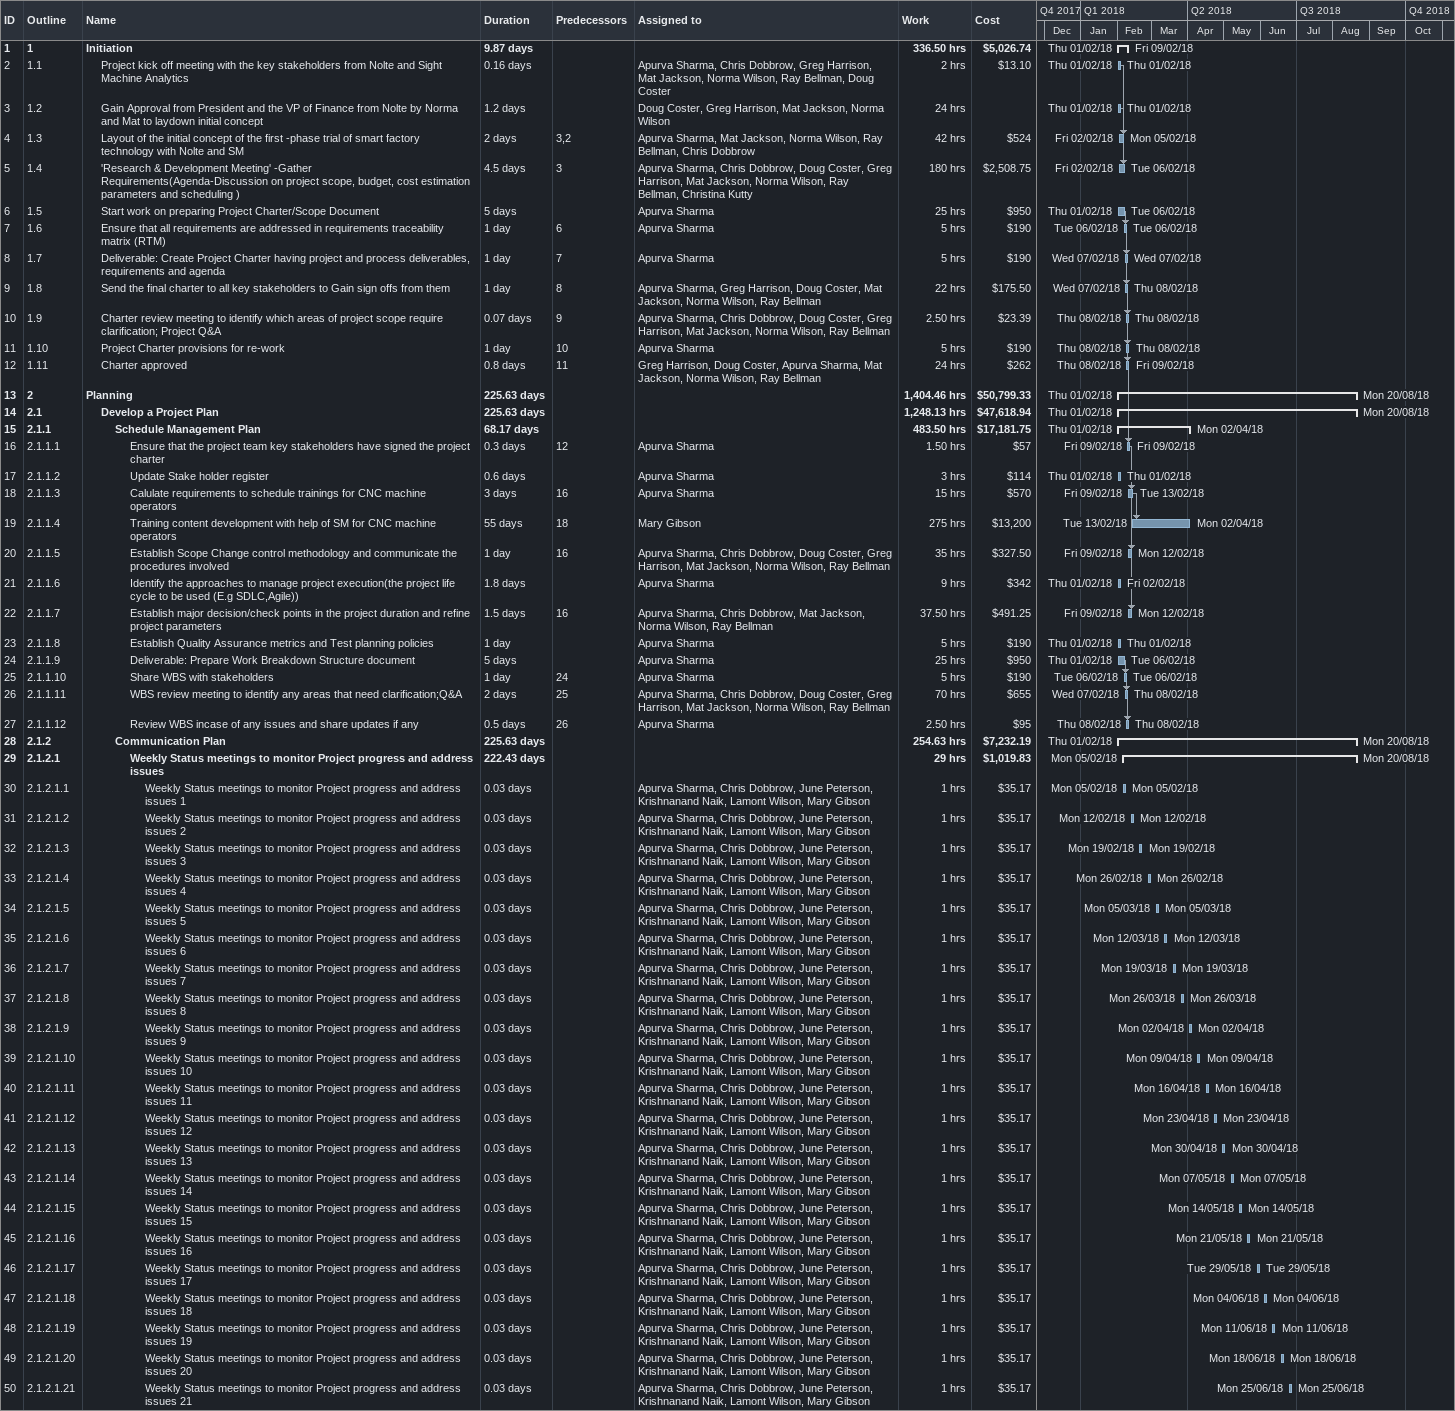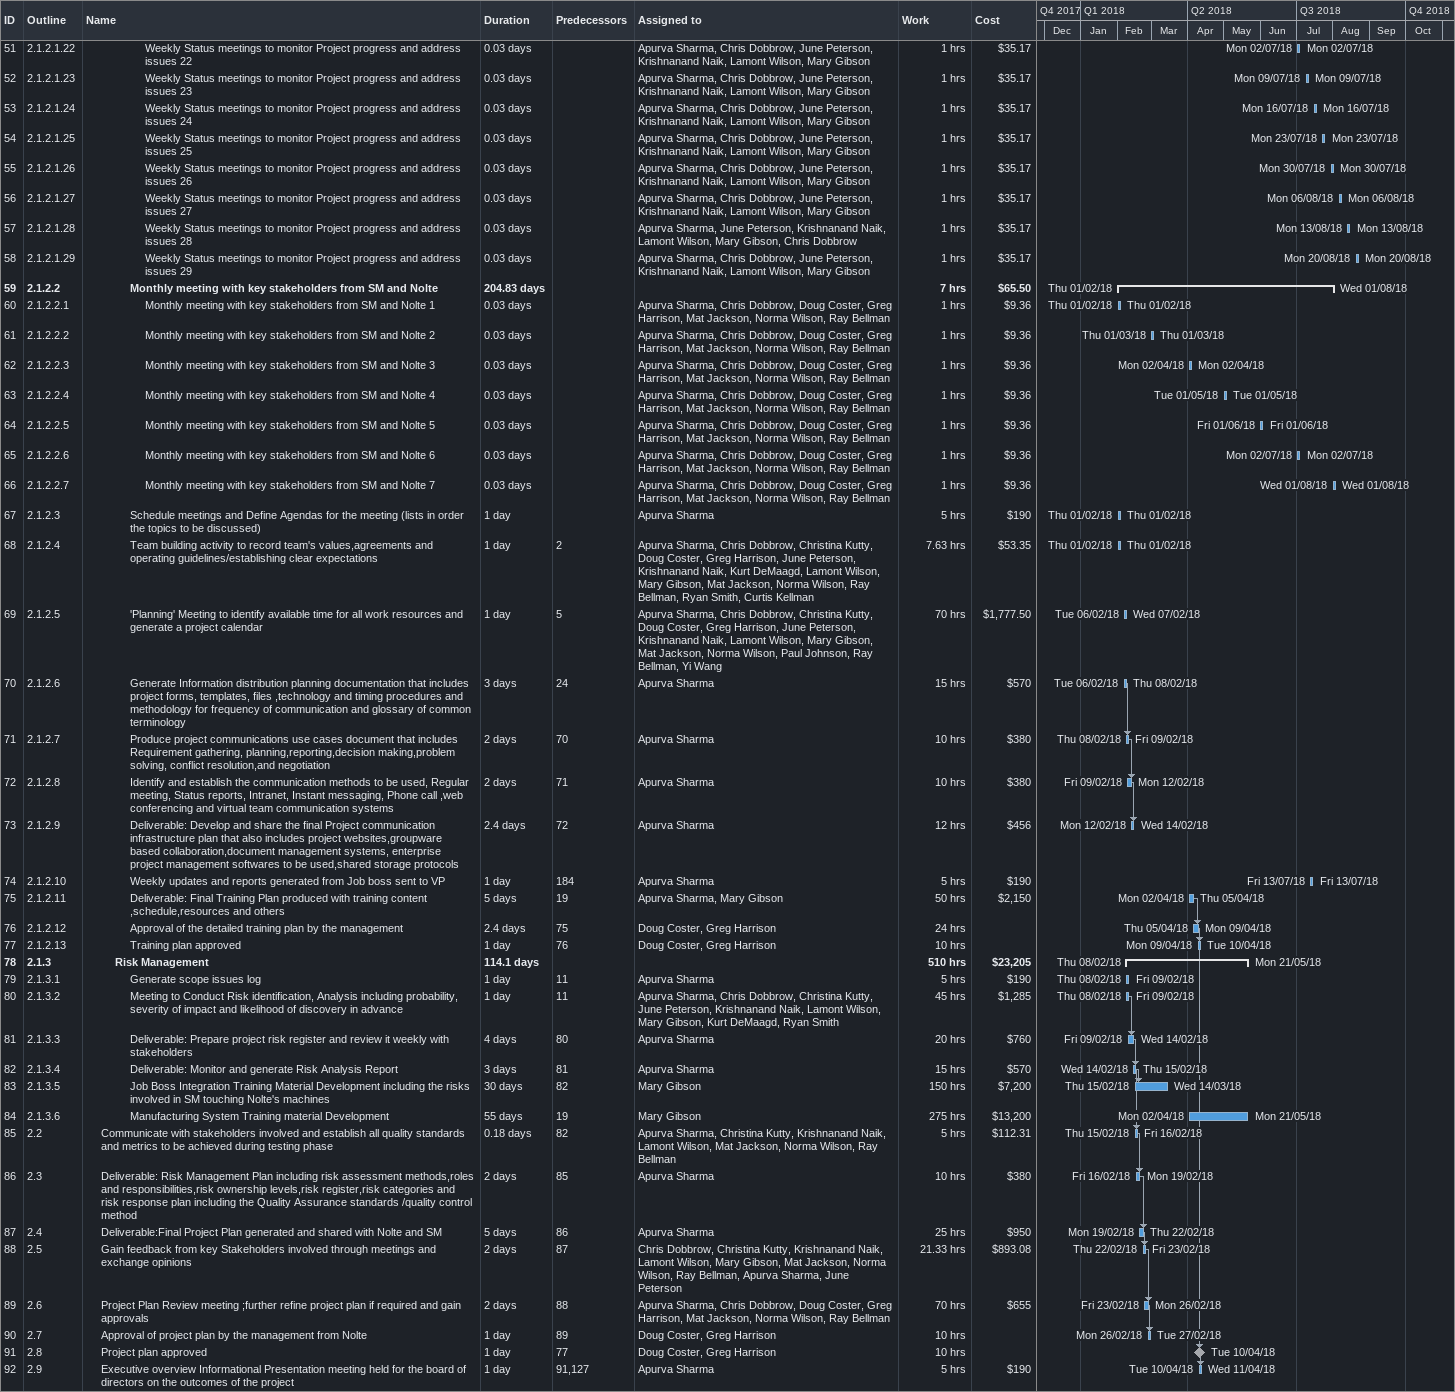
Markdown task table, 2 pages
| ID | WBS | Task | Duration | Start | Finish | Predecessors | Resources | Work (h) | Cost ($) |
|---|---|---|---|---|---|---|---|---|---|
| 1 | 1 | **Initiation** | 9.87d | 2018-02-01 | 2018-02-09 |  |  | 336.50 | 5026.74 |
| 2 | 1.1 | Project kick off meeting with the key stakeholders from Nolte and Sight Machine Analytics | 0.16d | 2018-02-01 | 2018-02-01 |  | Apurva Sharma, Chris Dobbrow, Greg Harrison, Mat Jackson, Norma Wilson, Ray Bellman, Doug Coster | 2 | 13.10 |
| 3 | 1.2 | Gain Approval from President and the VP of Finance from Nolte by Norma and Mat to laydown initial concept | 1.2d | 2018-02-01 | 2018-02-01 |  | Doug Coster, Greg Harrison, Mat Jackson, Norma Wilson | 24 |  |
| 4 | 1.3 | Layout of the initial concept of the first -phase trial of smart factory technology with Nolte and SM | 2d | 2018-02-02 | 2018-02-05 | 3, 2 | Apurva Sharma, Mat Jackson, Norma Wilson, Ray Bellman, Chris Dobbrow | 42 | 524 |
| 5 | 1.4 | 'Research & Development Meeting' -Gather Requirements(Agenda-Discussion on project scope, budget, cost estimation parameters and scheduling ) | 4.5d | 2018-02-02 | 2018-02-06 | 3 | Apurva Sharma, Chris Dobbrow, Doug Coster, Greg Harrison, Mat Jackson, Norma Wilson, Ray Bellman, Christina Kutty | 180 | 2508.75 |
| 6 | 1.5 | Start work on preparing Project Charter/Scope Document | 5d | 2018-02-01 | 2018-02-06 |  | Apurva Sharma | 25 | 950 |
| 7 | 1.6 | Ensure that all requirements are addressed in requirements traceability matrix (RTM) | 1d | 2018-02-06 | 2018-02-06 | 6 | Apurva Sharma | 5 | 190 |
| 8 | 1.7 | Deliverable: Create Project Charter having project and process deliverables, requirements and agenda | 1d | 2018-02-07 | 2018-02-07 | 7 | Apurva Sharma | 5 | 190 |
| 9 | 1.8 | Send the final charter to all key stakeholders to Gain sign offs from them | 1d | 2018-02-07 | 2018-02-08 | 8 | Apurva Sharma, Greg Harrison, Doug Coster, Mat Jackson, Norma Wilson, Ray Bellman | 22 | 175.50 |
| 10 | 1.9 | Charter review meeting to identify which areas of project scope require clarification; Project Q&A | 0.07d | 2018-02-08 | 2018-02-08 | 9 | Apurva Sharma, Chris Dobbrow, Doug Coster, Greg Harrison, Mat Jackson, Norma Wilson, Ray Bellman | 2.50 | 23.39 |
| 11 | 1.10 | Project Charter provisions for re-work | 1d | 2018-02-08 | 2018-02-08 | 10 | Apurva Sharma | 5 | 190 |
| 12 | 1.11 | Charter approved | 0.8d | 2018-02-08 | 2018-02-09 | 11 | Greg Harrison, Doug Coster, Apurva Sharma, Mat Jackson, Norma Wilson, Ray Bellman | 24 | 262 |
| 13 | 2 | **Planning** | 225.63d | 2018-02-01 | 2018-08-20 |  |  | 1404.46 | 50799.33 |
| 14 | 2.1 | **Develop a Project Plan** | 225.63d | 2018-02-01 | 2018-08-20 |  |  | 1248.13 | 47618.94 |
| 15 | 2.1.1 | **Schedule Management Plan** | 68.17d | 2018-02-01 | 2018-04-02 |  |  | 483.50 | 17181.75 |
| 16 | 2.1.1.1 | Ensure that the project team key stakeholders have signed the project charter | 0.3d | 2018-02-09 | 2018-02-09 | 12 | Apurva Sharma | 1.50 | 57 |
| 17 | 2.1.1.2 | Update Stake holder register | 0.6d | 2018-02-01 | 2018-02-01 |  | Apurva Sharma | 3 | 114 |
| 18 | 2.1.1.3 | Calulate requirements to schedule trainings for CNC machine operators | 3d | 2018-02-09 | 2018-02-13 | 16 | Apurva Sharma | 15 | 570 |
| 19 | 2.1.1.4 | Training content development with help of SM for CNC machine operators | 55d | 2018-02-13 | 2018-04-02 | 18 | Mary Gibson | 275 | 13200 |
| 20 | 2.1.1.5 | Establish Scope Change control methodology and communicate the procedures involved | 1d | 2018-02-09 | 2018-02-12 | 16 | Apurva Sharma, Chris Dobbrow, Doug Coster, Greg Harrison, Mat Jackson, Norma Wilson, Ray Bellman | 35 | 327.50 |
| 21 | 2.1.1.6 | Identify the approaches to manage project execution(the project life cycle to be used (E.g SDLC,Agile)) | 1.8d | 2018-02-01 | 2018-02-02 |  | Apurva Sharma | 9 | 342 |
| 22 | 2.1.1.7 | Establish major decision/check points in the project duration and refine project parameters | 1.5d | 2018-02-09 | 2018-02-12 | 16 | Apurva Sharma, Chris Dobbrow, Mat Jackson, Norma Wilson, Ray Bellman | 37.50 | 491.25 |
| 23 | 2.1.1.8 | Establish Quality Assurance metrics and Test planning policies | 1d | 2018-02-01 | 2018-02-01 |  | Apurva Sharma | 5 | 190 |
| 24 | 2.1.1.9 | Deliverable: Prepare Work Breakdown Structure document | 5d | 2018-02-01 | 2018-02-06 |  | Apurva Sharma | 25 | 950 |
| 25 | 2.1.1.10 | Share WBS with stakeholders | 1d | 2018-02-06 | 2018-02-06 | 24 | Apurva Sharma | 5 | 190 |
| 26 | 2.1.1.11 | WBS review meeting to identify any areas that need clarification;Q&A | 2d | 2018-02-07 | 2018-02-08 | 25 | Apurva Sharma, Chris Dobbrow, Doug Coster, Greg Harrison, Mat Jackson, Norma Wilson, Ray Bellman | 70 | 655 |
| 27 | 2.1.1.12 | Review WBS incase of any issues and share updates if any | 0.5d | 2018-02-08 | 2018-02-08 | 26 | Apurva Sharma | 2.50 | 95 |
| 28 | 2.1.2 | **Communication Plan** | 225.63d | 2018-02-01 | 2018-08-20 |  |  | 254.63 | 7232.19 |
| 29 | 2.1.2.1 | **Weekly Status meetings to monitor Project progress and address issues** | 222.43d | 2018-02-05 | 2018-08-20 |  |  | 29 | 1019.83 |
| 30 | 2.1.2.1.1 | Weekly Status meetings to monitor Project progress and address issues 1 | 0.03d | 2018-02-05 | 2018-02-05 |  | Apurva Sharma, Chris Dobbrow, June Peterson, Krishnanand Naik, Lamont Wilson, Mary Gibson | 1 | 35.17 |
| 31 | 2.1.2.1.2 | Weekly Status meetings to monitor Project progress and address issues 2 | 0.03d | 2018-02-12 | 2018-02-12 |  | Apurva Sharma, Chris Dobbrow, June Peterson, Krishnanand Naik, Lamont Wilson, Mary Gibson | 1 | 35.17 |
| 32 | 2.1.2.1.3 | Weekly Status meetings to monitor Project progress and address issues 3 | 0.03d | 2018-02-19 | 2018-02-19 |  | Apurva Sharma, Chris Dobbrow, June Peterson, Krishnanand Naik, Lamont Wilson, Mary Gibson | 1 | 35.17 |
| 33 | 2.1.2.1.4 | Weekly Status meetings to monitor Project progress and address issues 4 | 0.03d | 2018-02-26 | 2018-02-26 |  | Apurva Sharma, Chris Dobbrow, June Peterson, Krishnanand Naik, Lamont Wilson, Mary Gibson | 1 | 35.17 |
| 34 | 2.1.2.1.5 | Weekly Status meetings to monitor Project progress and address issues 5 | 0.03d | 2018-03-05 | 2018-03-05 |  | Apurva Sharma, Chris Dobbrow, June Peterson, Krishnanand Naik, Lamont Wilson, Mary Gibson | 1 | 35.17 |
| 35 | 2.1.2.1.6 | Weekly Status meetings to monitor Project progress and address issues 6 | 0.03d | 2018-03-12 | 2018-03-12 |  | Apurva Sharma, Chris Dobbrow, June Peterson, Krishnanand Naik, Lamont Wilson, Mary Gibson | 1 | 35.17 |
| 36 | 2.1.2.1.7 | Weekly Status meetings to monitor Project progress and address issues 7 | 0.03d | 2018-03-19 | 2018-03-19 |  | Apurva Sharma, Chris Dobbrow, June Peterson, Krishnanand Naik, Lamont Wilson, Mary Gibson | 1 | 35.17 |
| 37 | 2.1.2.1.8 | Weekly Status meetings to monitor Project progress and address issues 8 | 0.03d | 2018-03-26 | 2018-03-26 |  | Apurva Sharma, Chris Dobbrow, June Peterson, Krishnanand Naik, Lamont Wilson, Mary Gibson | 1 | 35.17 |
| 38 | 2.1.2.1.9 | Weekly Status meetings to monitor Project progress and address issues 9 | 0.03d | 2018-04-02 | 2018-04-02 |  | Apurva Sharma, Chris Dobbrow, June Peterson, Krishnanand Naik, Lamont Wilson, Mary Gibson | 1 | 35.17 |
| 39 | 2.1.2.1.10 | Weekly Status meetings to monitor Project progress and address issues 10 | 0.03d | 2018-04-09 | 2018-04-09 |  | Apurva Sharma, Chris Dobbrow, June Peterson, Krishnanand Naik, Lamont Wilson, Mary Gibson | 1 | 35.17 |
| 40 | 2.1.2.1.11 | Weekly Status meetings to monitor Project progress and address issues 11 | 0.03d | 2018-04-16 | 2018-04-16 |  | Apurva Sharma, Chris Dobbrow, June Peterson, Krishnanand Naik, Lamont Wilson, Mary Gibson | 1 | 35.17 |
| 41 | 2.1.2.1.12 | Weekly Status meetings to monitor Project progress and address issues 12 | 0.03d | 2018-04-23 | 2018-04-23 |  | Apurva Sharma, Chris Dobbrow, June Peterson, Krishnanand Naik, Lamont Wilson, Mary Gibson | 1 | 35.17 |
| 42 | 2.1.2.1.13 | Weekly Status meetings to monitor Project progress and address issues 13 | 0.03d | 2018-04-30 | 2018-04-30 |  | Apurva Sharma, Chris Dobbrow, June Peterson, Krishnanand Naik, Lamont Wilson, Mary Gibson | 1 | 35.17 |
| 43 | 2.1.2.1.14 | Weekly Status meetings to monitor Project progress and address issues 14 | 0.03d | 2018-05-07 | 2018-05-07 |  | Apurva Sharma, Chris Dobbrow, June Peterson, Krishnanand Naik, Lamont Wilson, Mary Gibson | 1 | 35.17 |
| 44 | 2.1.2.1.15 | Weekly Status meetings to monitor Project progress and address issues 15 | 0.03d | 2018-05-14 | 2018-05-14 |  | Apurva Sharma, Chris Dobbrow, June Peterson, Krishnanand Naik, Lamont Wilson, Mary Gibson | 1 | 35.17 |
| 45 | 2.1.2.1.16 | Weekly Status meetings to monitor Project progress and address issues 16 | 0.03d | 2018-05-21 | 2018-05-21 |  | Apurva Sharma, Chris Dobbrow, June Peterson, Krishnanand Naik, Lamont Wilson, Mary Gibson | 1 | 35.17 |
| 46 | 2.1.2.1.17 | Weekly Status meetings to monitor Project progress and address issues 17 | 0.03d | 2018-05-29 | 2018-05-29 |  | Apurva Sharma, Chris Dobbrow, June Peterson, Krishnanand Naik, Lamont Wilson, Mary Gibson | 1 | 35.17 |
| 47 | 2.1.2.1.18 | Weekly Status meetings to monitor Project progress and address issues 18 | 0.03d | 2018-06-04 | 2018-06-04 |  | Apurva Sharma, Chris Dobbrow, June Peterson, Krishnanand Naik, Lamont Wilson, Mary Gibson | 1 | 35.17 |
| 48 | 2.1.2.1.19 | Weekly Status meetings to monitor Project progress and address issues 19 | 0.03d | 2018-06-11 | 2018-06-11 |  | Apurva Sharma, Chris Dobbrow, June Peterson, Krishnanand Naik, Lamont Wilson, Mary Gibson | 1 | 35.17 |
| 49 | 2.1.2.1.20 | Weekly Status meetings to monitor Project progress and address issues 20 | 0.03d | 2018-06-18 | 2018-06-18 |  | Apurva Sharma, Chris Dobbrow, June Peterson, Krishnanand Naik, Lamont Wilson, Mary Gibson | 1 | 35.17 |
| 50 | 2.1.2.1.21 | Weekly Status meetings to monitor Project progress and address issues 21 | 0.03d | 2018-06-25 | 2018-06-25 |  | Apurva Sharma, Chris Dobbrow, June Peterson, Krishnanand Naik, Lamont Wilson, Mary Gibson | 1 | 35.17 |
| 51 | 2.1.2.1.22 | Weekly Status meetings to monitor Project progress and address issues 22 | 0.03d | 2018-07-02 | 2018-07-02 |  | Apurva Sharma, Chris Dobbrow, June Peterson, Krishnanand Naik, Lamont Wilson, Mary Gibson | 1 | 35.17 |
| 52 | 2.1.2.1.23 | Weekly Status meetings to monitor Project progress and address issues 23 | 0.03d | 2018-07-09 | 2018-07-09 |  | Apurva Sharma, Chris Dobbrow, June Peterson, Krishnanand Naik, Lamont Wilson, Mary Gibson | 1 | 35.17 |
| 53 | 2.1.2.1.24 | Weekly Status meetings to monitor Project progress and address issues 24 | 0.03d | 2018-07-16 | 2018-07-16 |  | Apurva Sharma, Chris Dobbrow, June Peterson, Krishnanand Naik, Lamont Wilson, Mary Gibson | 1 | 35.17 |
| 54 | 2.1.2.1.25 | Weekly Status meetings to monitor Project progress and address issues 25 | 0.03d | 2018-07-23 | 2018-07-23 |  | Apurva Sharma, Chris Dobbrow, June Peterson, Krishnanand Naik, Lamont Wilson, Mary Gibson | 1 | 35.17 |
| 55 | 2.1.2.1.26 | Weekly Status meetings to monitor Project progress and address issues 26 | 0.03d | 2018-07-30 | 2018-07-30 |  | Apurva Sharma, Chris Dobbrow, June Peterson, Krishnanand Naik, Lamont Wilson, Mary Gibson | 1 | 35.17 |
| 56 | 2.1.2.1.27 | Weekly Status meetings to monitor Project progress and address issues 27 | 0.03d | 2018-08-06 | 2018-08-06 |  | Apurva Sharma, Chris Dobbrow, June Peterson, Krishnanand Naik, Lamont Wilson, Mary Gibson | 1 | 35.17 |
| 57 | 2.1.2.1.28 | Weekly Status meetings to monitor Project progress and address issues 28 | 0.03d | 2018-08-13 | 2018-08-13 |  | Apurva Sharma, June Peterson, Krishnanand Naik, Lamont Wilson, Mary Gibson, Chris Dobbrow | 1 | 35.17 |
| 58 | 2.1.2.1.29 | Weekly Status meetings to monitor Project progress and address issues 29 | 0.03d | 2018-08-20 | 2018-08-20 |  | Apurva Sharma, Chris Dobbrow, June Peterson, Krishnanand Naik, Lamont Wilson, Mary Gibson | 1 | 35.17 |
| 59 | 2.1.2.2 | **Monthly meeting with key stakeholders from SM and Nolte** | 204.83d | 2018-02-01 | 2018-08-01 |  |  | 7 | 65.50 |
| 60 | 2.1.2.2.1 | Monthly meeting with key stakeholders from SM and Nolte 1 | 0.03d | 2018-02-01 | 2018-02-01 |  | Apurva Sharma, Chris Dobbrow, Doug Coster, Greg Harrison, Mat Jackson, Norma Wilson, Ray Bellman | 1 | 9.36 |
| 61 | 2.1.2.2.2 | Monthly meeting with key stakeholders from SM and Nolte 2 | 0.03d | 2018-03-01 | 2018-03-01 |  | Apurva Sharma, Chris Dobbrow, Doug Coster, Greg Harrison, Mat Jackson, Norma Wilson, Ray Bellman | 1 | 9.36 |
| 62 | 2.1.2.2.3 | Monthly meeting with key stakeholders from SM and Nolte 3 | 0.03d | 2018-04-02 | 2018-04-02 |  | Apurva Sharma, Chris Dobbrow, Doug Coster, Greg Harrison, Mat Jackson, Norma Wilson, Ray Bellman | 1 | 9.36 |
| 63 | 2.1.2.2.4 | Monthly meeting with key stakeholders from SM and Nolte 4 | 0.03d | 2018-05-01 | 2018-05-01 |  | Apurva Sharma, Chris Dobbrow, Doug Coster, Greg Harrison, Mat Jackson, Norma Wilson, Ray Bellman | 1 | 9.36 |
| 64 | 2.1.2.2.5 | Monthly meeting with key stakeholders from SM and Nolte 5 | 0.03d | 2018-06-01 | 2018-06-01 |  | Apurva Sharma, Chris Dobbrow, Doug Coster, Greg Harrison, Mat Jackson, Norma Wilson, Ray Bellman | 1 | 9.36 |
| 65 | 2.1.2.2.6 | Monthly meeting with key stakeholders from SM and Nolte 6 | 0.03d | 2018-07-02 | 2018-07-02 |  | Apurva Sharma, Chris Dobbrow, Doug Coster, Greg Harrison, Mat Jackson, Norma Wilson, Ray Bellman | 1 | 9.36 |
| 66 | 2.1.2.2.7 | Monthly meeting with key stakeholders from SM and Nolte 7 | 0.03d | 2018-08-01 | 2018-08-01 |  | Apurva Sharma, Chris Dobbrow, Doug Coster, Greg Harrison, Mat Jackson, Norma Wilson, Ray Bellman | 1 | 9.36 |
| 67 | 2.1.2.3 | Schedule meetings and Define Agendas for the meeting (lists in order the topics to be discussed) | 1d | 2018-02-01 | 2018-02-01 |  | Apurva Sharma | 5 | 190 |
| 68 | 2.1.2.4 | Team building activity to record team's values,agreements and operating guidelines/establishing clear expectations | 1d | 2018-02-01 | 2018-02-01 | 2 | Apurva Sharma, Chris Dobbrow, Christina Kutty, Doug Coster, Greg Harrison, June Peterson, Krishnanand Naik, Kurt DeMaagd, Lamont Wilson, Mary Gibson, Mat Jackson, Norma Wilson, Ray Bellman, Ryan Smith, Curtis Kellman | 7.63 | 53.35 |
| 69 | 2.1.2.5 | 'Planning' Meeting to identify available time for all work resources and generate a project calendar | 1d | 2018-02-06 | 2018-02-07 | 5 | Apurva Sharma, Chris Dobbrow, Christina Kutty, Doug Coster, Greg Harrison, June Peterson, Krishnanand Naik, Lamont Wilson, Mary Gibson, Mat Jackson, Norma Wilson, Paul Johnson, Ray Bellman, Yi Wang | 70 | 1777.50 |
| 70 | 2.1.2.6 | Generate Information distribution planning documentation that includes project forms, templates, files ,technology and timing procedures and methodology for frequency of communication and glossary of common terminology | 3d | 2018-02-06 | 2018-02-08 | 24 | Apurva Sharma | 15 | 570 |
| 71 | 2.1.2.7 | Produce project communications use cases document that includes Requirement gathering, planning,reporting,decision making,problem solving, conflict resolution,and negotiation | 2d | 2018-02-08 | 2018-02-09 | 70 | Apurva Sharma | 10 | 380 |
| 72 | 2.1.2.8 | Identify and establish the communication methods to be used, Regular meeting, Status reports, Intranet, Instant messaging, Phone call ,web conferencing and virtual team communication systems | 2d | 2018-02-09 | 2018-02-12 | 71 | Apurva Sharma | 10 | 380 |
| 73 | 2.1.2.9 | Deliverable: Develop and share the final Project communication infrastructure plan that also includes project websites,groupware based collaboration,document management systems, enterprise project management softwares to be used,shared storage protocols | 2.4d | 2018-02-12 | 2018-02-14 | 72 | Apurva Sharma | 12 | 456 |
| 74 | 2.1.2.10 | Weekly updates and reports generated from Job boss sent to VP | 1d | 2018-07-13 | 2018-07-13 | 184 | Apurva Sharma | 5 | 190 |
| 75 | 2.1.2.11 | Deliverable: Final Training Plan produced with training content ,schedule,resources and others | 5d | 2018-04-02 | 2018-04-05 | 19 | Apurva Sharma, Mary Gibson | 50 | 2150 |
| 76 | 2.1.2.12 | Approval of the detailed training plan by the management | 2.4d | 2018-04-05 | 2018-04-09 | 75 | Doug Coster, Greg Harrison | 24 |  |
| 77 | 2.1.2.13 | Training plan approved | 1d | 2018-04-09 | 2018-04-10 | 76 | Doug Coster, Greg Harrison | 10 |  |
| 78 | 2.1.3 | **Risk Management** | 114.1d | 2018-02-08 | 2018-05-21 |  |  | 510 | 23205 |
| 79 | 2.1.3.1 | Generate scope issues log | 1d | 2018-02-08 | 2018-02-09 | 11 | Apurva Sharma | 5 | 190 |
| 80 | 2.1.3.2 | Meeting to Conduct Risk identification, Analysis including probability, severity of impact and likelihood of discovery in advance | 1d | 2018-02-08 | 2018-02-09 | 11 | Apurva Sharma, Chris Dobbrow, Christina Kutty, June Peterson, Krishnanand Naik, Lamont Wilson, Mary Gibson, Kurt DeMaagd, Ryan Smith | 45 | 1285 |
| 81 | 2.1.3.3 | Deliverable: Prepare project risk register and review it weekly with stakeholders | 4d | 2018-02-09 | 2018-02-14 | 80 | Apurva Sharma | 20 | 760 |
| 82 | 2.1.3.4 | Deliverable: Monitor and generate Risk Analysis Report | 3d | 2018-02-14 | 2018-02-15 | 81 | Apurva Sharma | 15 | 570 |
| 83 | 2.1.3.5 | Job Boss Integration Training Material Development including the risks involved in SM touching Nolte's machines | 30d | 2018-02-15 | 2018-03-14 | 82 | Mary Gibson | 150 | 7200 |
| 84 | 2.1.3.6 | Manufacturing System Training material Development | 55d | 2018-04-02 | 2018-05-21 | 19 | Mary Gibson | 275 | 13200 |
| 85 | 2.2 | Communicate with stakeholders involved and establish all quality standards and metrics to be achieved during testing phase | 0.18d | 2018-02-15 | 2018-02-16 | 82 | Apurva Sharma, Christina Kutty, Krishnanand Naik, Lamont Wilson, Mat Jackson, Norma Wilson, Ray Bellman | 5 | 112.31 |
| 86 | 2.3 | Deliverable: Risk Management Plan including risk assessment methods,roles and responsibilities,risk ownership levels,risk register,risk categories and risk response plan including the Quality Assurance standards /quality control method | 2d | 2018-02-16 | 2018-02-19 | 85 | Apurva Sharma | 10 | 380 |
| 87 | 2.4 | Deliverable:Final Project Plan generated and shared with Nolte and SM | 5d | 2018-02-19 | 2018-02-22 | 86 | Apurva Sharma | 25 | 950 |
| 88 | 2.5 | Gain feedback from key Stakeholders involved through meetings and exchange opinions | 2d | 2018-02-22 | 2018-02-23 | 87 | Chris Dobbrow, Christina Kutty, Krishnanand Naik, Lamont Wilson, Mary Gibson, Mat Jackson, Norma Wilson, Ray Bellman, Apurva Sharma, June Peterson | 21.33 | 893.08 |
| 89 | 2.6 | Project Plan Review meeting ;further refine project plan if required and gain approvals | 2d | 2018-02-23 | 2018-02-26 | 88 | Apurva Sharma, Chris Dobbrow, Doug Coster, Greg Harrison, Mat Jackson, Norma Wilson, Ray Bellman | 70 | 655 |
| 90 | 2.7 | Approval of project plan by the management from Nolte | 1d | 2018-02-26 | 2018-02-27 | 89 | Doug Coster, Greg Harrison | 10 |  |
| 91 | 2.8 | Project plan approved | 1d | 2018-04-10 | 2018-04-10 | 77 | Doug Coster, Greg Harrison | 10 |  |
| 92 | 2.9 | Executive overview Informational Presentation meeting held for the board of directors on the outcomes of the project | 1d | 2018-04-10 | 2018-04-11 | 91, 127 | Apurva Sharma | 5 | 190 |
